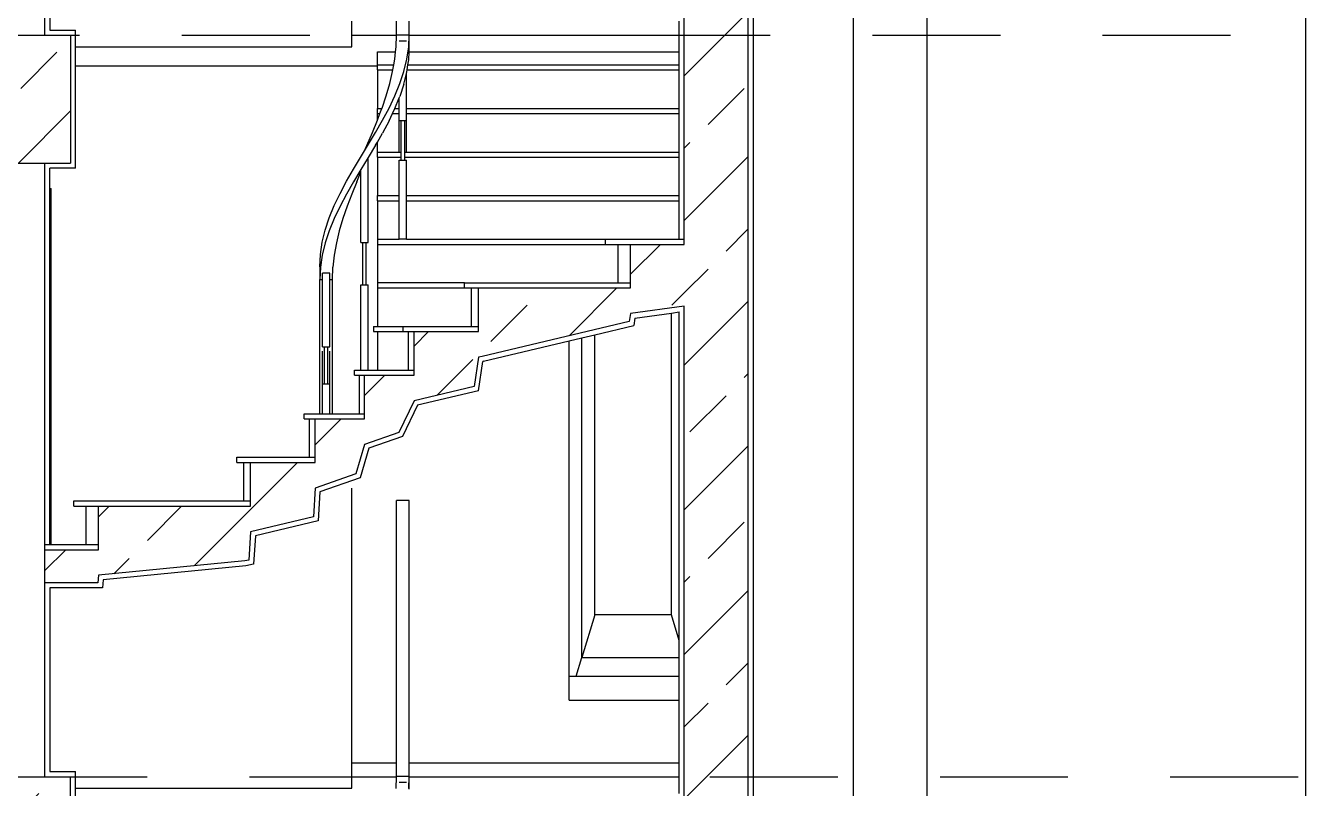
# Model space of a CAD drawing. Header units: metres. Extents: x -220 to 294, y -29 to 18.
# Drawn here: x -193.831 to -192.577, y -0.136 to 0.609 of the extents above; entities that cross this region are included whole.
import ezdxf

# ---------------------------------------------------------------- set-up
doc = ezdxf.new("R2010")
doc.units = ezdxf.units.M
doc.header["$MEASUREMENT"] = 0
doc.linetypes.add('DASHED4', pattern=[0.1875, 0.125, -0.0625])
for name, color, linetype in [('Cizgi', 7, 'Continuous'), ('Olculendirme', 7, 'Continuous'), ('Tarama', 7, 'Continuous')]:
    doc.layers.add(name, color=color, linetype=linetype)

msp = doc.modelspace()

# ---------------------------------------------------------------- hatches: boundary and pattern name
at = {"layer": 'Tarama', "linetype": 'Continuous', "lineweight": -3}
h = msp.add_hatch(dxfattribs=at)
h.set_pattern_fill('ANSI33', color=58, scale=0.4, style=0)
h.paths.add_polyline_path([(-193.1245, 0.6), (-193.187, 0.6), (-193.187, 1.325), (-193.1245, 1.325)])
h = msp.add_hatch(dxfattribs=at)
h.set_pattern_fill('ANSI33', color=58, scale=0.4, style=0)
h.paths.add_polyline_path([(-193.787, 0.475), (-193.8495, 0.475), (-193.8495, 0.6), (-193.787, 0.6)])
h = msp.add_hatch(dxfattribs=at)
h.set_pattern_fill('ANSI33', color=58, scale=0.4, style=0)
h.paths.add_polyline_path([(-193.1245, -0.125), (-193.187, -0.125), (-193.187, 0.6), (-193.1245, 0.6)])
h = msp.add_hatch(dxfattribs=at)
h.set_pattern_fill('ANSI33', color=58, scale=0.4, style=0)
h.paths.add_polyline_path([(-193.187, 0.3352), (-193.2396, 0.3279), (-193.2408, 0.3202), (-193.3845, 0.286), (-193.3882, 0.2852), (-193.3925, 0.2565), (-193.4512, 0.2426), (-193.4661, 0.2116), (-193.4995, 0.1999), (-193.508, 0.1712), (-193.5479, 0.1573), (-193.5496, 0.1292), (-193.6109, 0.1146), (-193.6127, 0.0868), (-193.6165, 0.086), (-193.7595, 0.072), (-193.7602, 0.0646), (-193.812, 0.0646), (-193.812, 0.097), (-193.7595, 0.097), (-193.7595, 0.1396), (-193.6109, 0.1396), (-193.6109, 0.1823), (-193.5479, 0.1823), (-193.5479, 0.2249), (-193.4995, 0.2249), (-193.4995, 0.2676), (-193.4512, 0.2676), (-193.4512, 0.3102), (-193.3882, 0.3102), (-193.3882, 0.3529), (-193.2396, 0.3529), (-193.2396, 0.3955), (-193.187, 0.3955)])
h = msp.add_hatch(dxfattribs=at)
h.set_pattern_fill('ANSI33', color=58, scale=0.4, style=0)
h.paths.add_polyline_path([(-193.787, -0.25), (-193.8495, -0.25), (-193.8495, -0.125), (-193.787, -0.125)])
h = msp.add_hatch(dxfattribs=at)
h.set_pattern_fill('ANSI33', color=58, scale=0.4, style=0)
h.paths.add_polyline_path([(-193.1245, -0.85), (-193.187, -0.85), (-193.187, -0.125), (-193.1245, -0.125)])

# ---------------------------------------------------------------- linework, layer by layer
at = {"layer": 'Cizgi', "color": 7, "linetype": 'Continuous', "lineweight": -3}
for points in [[(-193.1245, -0.2652), (-193.1245, 2.05)], [(-193.187, 0.4005), (-193.187, 1.0602)], [(-193.8495, 0.6), (-193.812, 0.6)], [(-193.812, 0.6), (-193.787, 0.6)], [(-193.787, 0.6), (-193.787, 0.475)], [(-193.8495, 0.475), (-193.812, 0.475)], [(-193.812, 0.475), (-193.787, 0.475)], [(-193.2396, 0.3579), (-193.2396, 0.3955)], [(-193.2396, 0.3955), (-193.187, 0.3955)], [(-193.187, 0.3955), (-193.187, 0.4005)], [(-193.3882, 0.3152), (-193.3882, 0.3529)], [(-193.3882, 0.3529), (-193.2396, 0.3529)], [(-193.2396, 0.3529), (-193.2396, 0.3579)], [(-193.2396, 0.3279), (-193.2408, 0.3202)], [(-193.187, 0.3352), (-193.2396, 0.3279)], [(-193.187, -0.2562), (-193.187, 0.3352)], [(-193.3882, 0.3102), (-193.3882, 0.3152)], [(-193.2408, 0.3202), (-193.3845, 0.286)], [(-193.4512, 0.2726), (-193.4512, 0.3102)], [(-193.4512, 0.3102), (-193.3882, 0.3102)], [(-193.3882, 0.2852), (-193.3925, 0.2565)], [(-193.3845, 0.286), (-193.3882, 0.2852)], [(-193.4995, 0.2299), (-193.4995, 0.2676)], [(-193.4995, 0.2676), (-193.4512, 0.2676)], [(-193.4512, 0.2676), (-193.4512, 0.2726)], [(-193.3925, 0.2565), (-193.4512, 0.2426)], [(-193.4512, 0.2426), (-193.4661, 0.2116)], [(-193.4995, 0.2249), (-193.4995, 0.2299)], [(-193.5479, 0.1873), (-193.5479, 0.2249)], [(-193.5479, 0.2249), (-193.4995, 0.2249)], [(-193.4661, 0.2116), (-193.4995, 0.1999)], [(-193.4995, 0.1999), (-193.508, 0.1712)], [(-193.6109, 0.1446), (-193.6109, 0.1823)], [(-193.6109, 0.1823), (-193.5479, 0.1823)], [(-193.5479, 0.1823), (-193.5479, 0.1873)], [(-193.508, 0.1712), (-193.5479, 0.1573)], [(-193.5479, 0.1573), (-193.5496, 0.1292)], [(-193.7595, 0.102), (-193.7595, 0.1396)], [(-193.7595, 0.1396), (-193.6109, 0.1396)], [(-193.6109, 0.1396), (-193.6109, 0.1446)], [(-193.5496, 0.1292), (-193.6109, 0.1146)], [(-193.6109, 0.1146), (-193.6127, 0.0868)], [(-193.7595, 0.097), (-193.7595, 0.102)], [(-193.812, 0.0646), (-193.812, 0.097)], [(-193.812, 0.097), (-193.7595, 0.097)], [(-193.6165, 0.086), (-193.7595, 0.072)], [(-193.6127, 0.0868), (-193.6165, 0.086)], [(-193.7602, 0.0646), (-193.812, 0.0646)], [(-193.7595, 0.072), (-193.7602, 0.0646)], [(-193.8495, -0.125), (-193.812, -0.125)], [(-193.812, -0.125), (-193.787, -0.125)], [(-193.787, -0.1694), (-193.787, -0.125)]]:
    msp.add_lwpolyline(points, dxfattribs=at)
at = {"layer": 'Cizgi', "color": 241, "linetype": 'Continuous', "lineweight": -3}
for points in [[(-193.1195, 0.6), (-193.1195, 1.325)], [(-192.5795, 0.6), (-192.5795, 1.325)], [(-193.807, 0.7846), (-193.807, 0.605)], [(-193.807, 0.605), (-193.782, 0.605)], [(-193.782, 0.5887), (-193.782, 0.605)], [(-193.192, 0.6), (-193.192, 0.6137)], [(-193.192, 0.5837), (-193.192, 0.6)], [(-193.1195, -0.125), (-193.1195, 0.6)], [(-192.5795, -0.125), (-192.5795, 0.6)], [(-193.782, 0.57), (-193.782, 0.5887)], [(-193.192, 0.5711), (-193.192, 0.5837)], [(-193.782, 0.47), (-193.782, 0.57)], [(-193.192, 0.5661), (-193.192, 0.5711)], [(-193.192, 0.5285), (-193.192, 0.5661)], [(-193.192, 0.5235), (-193.192, 0.5285)], [(-193.192, 0.4858), (-193.192, 0.5235)], [(-193.192, 0.4808), (-193.192, 0.4858)], [(-193.192, 0.4432), (-193.192, 0.4808)], [(-193.782, 0.47), (-193.807, 0.47)], [(-193.807, 0.45), (-193.807, 0.47)], [(-193.807, 0.102), (-193.807, 0.45)], [(-193.192, 0.4382), (-193.192, 0.4432)], [(-193.192, 0.4005), (-193.192, 0.4382)], [(-193.2352, 0.3234), (-193.1995, 0.3284)], [(-193.1995, 0.3284), (-193.192, 0.3295)], [(-193.192, 0.0083), (-193.192, 0.3295)], [(-193.2745, 0.3071), (-193.2364, 0.3161)], [(-193.2352, 0.3234), (-193.2364, 0.3161)], [(-193.3834, 0.2812), (-193.2995, 0.3011)], [(-193.2995, 0.3011), (-193.287, 0.3041)], [(-193.287, 0.3041), (-193.2745, 0.3071)], [(-193.388, 0.2524), (-193.3838, 0.2811)], [(-193.3834, 0.2812), (-193.3838, 0.2811)], [(-193.388, 0.2524), (-193.4477, 0.2383)], [(-193.4477, 0.2383), (-193.4625, 0.2075)], [(-193.4625, 0.2075), (-193.4955, 0.1961)], [(-193.4955, 0.1961), (-193.5039, 0.1673)], [(-193.5039, 0.1673), (-193.5431, 0.1537)], [(-193.5431, 0.1537), (-193.5448, 0.1252)], [(-193.5448, 0.1252), (-193.6061, 0.1106)], [(-193.6061, 0.1106), (-193.608, 0.0827)], [(-193.6157, 0.0811), (-193.7549, 0.0674)], [(-193.608, 0.0827), (-193.6157, 0.0811)], [(-193.7549, 0.0674), (-193.7556, 0.0596)], [(-193.7556, 0.0596), (-193.807, 0.0596)], [(-193.807, 0.0596), (-193.807, -0.12)], [(-193.192, -0.0083), (-193.192, 0.0083)], [(-193.192, -0.0268), (-193.192, -0.0083)], [(-193.192, -0.05), (-193.192, -0.0268)], [(-193.192, -0.1113), (-193.192, -0.05)], [(-193.192, -0.125), (-193.192, -0.1113)], [(-193.807, -0.12), (-193.782, -0.12)], [(-193.782, -0.1363), (-193.782, -0.12)], [(-193.192, -0.1413), (-193.192, -0.125)], [(-193.1195, -0.2659), (-193.1195, -0.125)], [(-192.5795, -0.344), (-192.5795, -0.125)], [(-193.782, -0.155), (-193.782, -0.1363)]]:
    msp.add_lwpolyline(points, dxfattribs=at)
at = {"layer": 'Cizgi', "color": 166, "linetype": 'Continuous', "lineweight": -3}
for points in [[(-193.812, 0.6), (-193.812, 0.7896)], [(-193.812, 0.102), (-193.812, 0.475)], [(-193.812, 0.097), (-193.812, 0.102)], [(-193.812, -0.125), (-193.812, 0.0646)]]:
    msp.add_lwpolyline(points, dxfattribs=at)
at = {"layer": 'Cizgi', "color": 98, "linetype": 'Continuous', "lineweight": -3}
for points in [[(-193.512, 0.6), (-193.512, 0.6137)], [(-193.4683, 0.6004), (-193.4683, 0.6137)], [(-193.4558, 0.6004), (-193.4558, 0.6137)], [(-193.512, 0.5887), (-193.512, 0.6)], [(-193.512, 0.6), (-193.4683, 0.6)], [(-193.4687, 0.5885), (-193.4683, 0.6)], [(-193.4683, 0.6004), (-193.4558, 0.6004)], [(-193.4683, 0.6), (-193.4683, 0.6004)], [(-193.4585, 0.5942), (-193.4656, 0.5942)], [(-193.4564, 0.5885), (-193.4558, 0.6)], [(-193.4558, 0.6), (-193.4558, 0.6004)], [(-193.4558, 0.5879), (-193.4558, 0.6)], [(-193.4558, 0.6), (-193.192, 0.6)], [(-193.782, 0.5887), (-193.512, 0.5887)], [(-193.487, 0.5837), (-193.4692, 0.5837)], [(-193.487, 0.5711), (-193.487, 0.5837)], [(-193.47, 0.5766), (-193.4692, 0.5837)], [(-193.4692, 0.5837), (-193.4687, 0.5885)], [(-193.4582, 0.5766), (-193.4564, 0.5885)], [(-193.4564, 0.576), (-193.456, 0.5837)], [(-193.456, 0.5837), (-193.4558, 0.5879)], [(-193.456, 0.5837), (-193.192, 0.5837)], [(-193.782, 0.57), (-193.487, 0.57)], [(-193.487, 0.5711), (-193.4709, 0.5711)], [(-193.487, 0.57), (-193.487, 0.5711)], [(-193.487, 0.5661), (-193.487, 0.57)], [(-193.487, 0.5661), (-193.487, 0.5285)], [(-193.487, 0.5661), (-193.4718, 0.5661)], [(-193.4749, 0.5527), (-193.4721, 0.5646)], [(-193.4721, 0.5646), (-193.4718, 0.5661)], [(-193.4718, 0.5661), (-193.4709, 0.5711)], [(-193.4709, 0.5711), (-193.47, 0.5766)], [(-193.465, 0.5527), (-193.4611, 0.5646)], [(-193.4611, 0.5646), (-193.4582, 0.5766)], [(-193.4582, 0.5641), (-193.4579, 0.5661)], [(-193.4579, 0.5661), (-193.4571, 0.5711)], [(-193.4579, 0.5661), (-193.192, 0.5661)], [(-193.4571, 0.5711), (-193.4564, 0.576)], [(-193.4571, 0.5711), (-193.192, 0.5711)], [(-193.4784, 0.5408), (-193.4749, 0.5527)], [(-193.4699, 0.5408), (-193.465, 0.5527)], [(-193.4611, 0.5521), (-193.465, 0.5402)], [(-193.4611, 0.5521), (-193.4585, 0.5627)], [(-193.4585, 0.5627), (-193.4582, 0.5641)], [(-193.4585, 0.5285), (-193.4585, 0.5627)], [(-193.4824, 0.5288), (-193.4784, 0.5408)], [(-193.4756, 0.5288), (-193.4699, 0.5408)], [(-193.4656, 0.5388), (-193.465, 0.5402)], [(-193.487, 0.5235), (-193.487, 0.5285)], [(-193.487, 0.5285), (-193.4826, 0.5285)], [(-193.4845, 0.5235), (-193.4826, 0.5285)], [(-193.4826, 0.5285), (-193.4824, 0.5288)], [(-193.482, 0.5169), (-193.4756, 0.5288)], [(-193.4722, 0.5235), (-193.4698, 0.5285)], [(-193.4698, 0.5285), (-193.4656, 0.5388)], [(-193.4698, 0.5285), (-193.4656, 0.5285)], [(-193.4656, 0.5285), (-193.4656, 0.5388)], [(-193.4656, 0.5235), (-193.4656, 0.5285)], [(-193.4585, 0.5285), (-193.192, 0.5285)], [(-193.4585, 0.5235), (-193.4585, 0.5285)], [(-193.4919, 0.505), (-193.487, 0.5168)], [(-193.4888, 0.505), (-193.482, 0.5169)], [(-193.487, 0.5168), (-193.487, 0.5235)], [(-193.487, 0.5235), (-193.4845, 0.5235)], [(-193.487, 0.5168), (-193.4845, 0.5235)], [(-193.4756, 0.5163), (-193.482, 0.5044)], [(-193.4756, 0.5163), (-193.4722, 0.5235)], [(-193.4722, 0.5235), (-193.4656, 0.5235)], [(-193.4656, 0.5167), (-193.4656, 0.5235)], [(-193.4656, 0.5167), (-193.4638, 0.5167)], [(-193.4656, 0.4858), (-193.4656, 0.5167)], [(-193.4638, 0.4858), (-193.4638, 0.5167)], [(-193.4638, 0.5167), (-193.4603, 0.5167)], [(-193.4603, 0.4858), (-193.4603, 0.5167)], [(-193.4603, 0.5167), (-193.4585, 0.5167)], [(-193.4585, 0.5235), (-193.192, 0.5235)], [(-193.4585, 0.5167), (-193.4585, 0.5235)], [(-193.4585, 0.4858), (-193.4585, 0.5167)], [(-193.4995, 0.4871), (-193.4919, 0.505)], [(-193.4995, 0.4871), (-193.4888, 0.505)], [(-193.487, 0.4955), (-193.482, 0.5044)], [(-193.4888, 0.4925), (-193.496, 0.4804)], [(-193.4888, 0.4925), (-193.487, 0.4955)], [(-193.487, 0.4858), (-193.487, 0.4955)], [(-193.5103, 0.4692), (-193.4995, 0.4871)], [(-193.496, 0.4804), (-193.5032, 0.4686)], [(-193.496, 0.3975), (-193.496, 0.4804)], [(-193.487, 0.4808), (-193.487, 0.4858)], [(-193.487, 0.4858), (-193.4656, 0.4858)], [(-193.487, 0.4808), (-193.487, 0.4432)], [(-193.487, 0.4808), (-193.4638, 0.4808)], [(-193.4656, 0.4858), (-193.4638, 0.4858)], [(-193.4656, 0.478), (-193.4638, 0.478)], [(-193.4656, 0.4432), (-193.4656, 0.478)], [(-193.4638, 0.4808), (-193.4638, 0.4858)], [(-193.4638, 0.478), (-193.4638, 0.4808)], [(-193.4638, 0.478), (-193.4603, 0.478)], [(-193.4603, 0.4858), (-193.4585, 0.4858)], [(-193.4603, 0.4808), (-193.4603, 0.4858)], [(-193.4603, 0.4808), (-193.192, 0.4808)], [(-193.4603, 0.478), (-193.4603, 0.4808)], [(-193.4603, 0.478), (-193.4585, 0.478)], [(-193.4585, 0.4858), (-193.192, 0.4858)], [(-193.4585, 0.4432), (-193.4585, 0.478)], [(-193.5171, 0.4572), (-193.5103, 0.4692)], [(-193.5032, 0.4686), (-193.5103, 0.4567)], [(-193.5072, 0.4567), (-193.5031, 0.4664)], [(-193.5031, 0.4664), (-193.5032, 0.4686)], [(-193.5031, 0.3975), (-193.5031, 0.4664)], [(-193.5235, 0.4453), (-193.5171, 0.4572)], [(-193.5103, 0.4567), (-193.5171, 0.4447)], [(-193.5072, 0.4567), (-193.5121, 0.4447)], [(-193.807, 0.45), (-193.8058, 0.45)], [(-193.8058, 0.102), (-193.8058, 0.45)], [(-193.5292, 0.4334), (-193.5235, 0.4453)], [(-193.5171, 0.4447), (-193.5235, 0.4328)], [(-193.5121, 0.4447), (-193.5166, 0.4328)], [(-193.487, 0.4382), (-193.487, 0.4432)], [(-193.487, 0.4432), (-193.4656, 0.4432)], [(-193.4656, 0.4382), (-193.4656, 0.4432)], [(-193.4585, 0.4432), (-193.192, 0.4432)], [(-193.4585, 0.4382), (-193.4585, 0.4432)], [(-193.5341, 0.4214), (-193.5292, 0.4334)], [(-193.5235, 0.4328), (-193.5292, 0.4209)], [(-193.5166, 0.4328), (-193.5207, 0.4209)], [(-193.487, 0.4382), (-193.487, 0.4005)], [(-193.487, 0.4382), (-193.4656, 0.4382)], [(-193.4656, 0.4005), (-193.4656, 0.4382)], [(-193.4585, 0.4382), (-193.192, 0.4382)], [(-193.4585, 0.4005), (-193.4585, 0.4382)], [(-193.538, 0.4095), (-193.5341, 0.4214)], [(-193.5292, 0.4209), (-193.5341, 0.4089)], [(-193.5207, 0.4209), (-193.5242, 0.4089)], [(-193.5409, 0.3976), (-193.538, 0.4095)], [(-193.5341, 0.4089), (-193.538, 0.397)], [(-193.5242, 0.4089), (-193.527, 0.397)], [(-193.5427, 0.3856), (-193.5409, 0.3976)], [(-193.538, 0.397), (-193.5409, 0.3851)], [(-193.527, 0.397), (-193.5291, 0.3851)], [(-193.5031, 0.3975), (-193.5013, 0.3975)], [(-193.5013, 0.3559), (-193.5013, 0.3975)], [(-193.5013, 0.3975), (-193.4978, 0.3975)], [(-193.4978, 0.3559), (-193.4978, 0.3975)], [(-193.4978, 0.3975), (-193.496, 0.3975)], [(-193.487, 0.4005), (-193.487, 0.3955)], [(-193.487, 0.4005), (-193.4656, 0.4005)], [(-193.487, 0.3955), (-193.487, 0.3579)], [(-193.487, 0.3955), (-193.2639, 0.3955)], [(-193.4585, 0.4005), (-193.4656, 0.4005)], [(-193.4585, 0.4005), (-193.2639, 0.4005)], [(-193.5433, 0.3737), (-193.5427, 0.3856)], [(-193.5409, 0.3851), (-193.5427, 0.3731)], [(-193.5291, 0.3851), (-193.5304, 0.3731)], [(-193.5433, 0.3737), (-193.5433, 0.3612)], [(-193.5427, 0.3731), (-193.5433, 0.3612)], [(-193.5335, 0.3674), (-193.5406, 0.3674)], [(-193.5406, 0.3612), (-193.5406, 0.3674)], [(-193.5335, 0.3612), (-193.5335, 0.3674)], [(-193.5308, 0.3612), (-193.5304, 0.3731)], [(-193.5433, 0.2299), (-193.5433, 0.3612)], [(-193.5433, 0.3612), (-193.5406, 0.3612)], [(-193.5406, 0.2954), (-193.5406, 0.3612)], [(-193.5335, 0.2954), (-193.5335, 0.3612)], [(-193.5335, 0.3612), (-193.5308, 0.3612)], [(-193.5308, 0.2299), (-193.5308, 0.3612)], [(-193.5031, 0.2726), (-193.5031, 0.3559)], [(-193.5031, 0.3559), (-193.5013, 0.3559)], [(-193.5013, 0.3559), (-193.4978, 0.3559)], [(-193.4978, 0.3559), (-193.496, 0.3559)], [(-193.496, 0.2726), (-193.496, 0.3559)], [(-193.487, 0.3579), (-193.487, 0.3529)], [(-193.4017, 0.3579), (-193.487, 0.3579)], [(-193.487, 0.3529), (-193.487, 0.3152)], [(-193.487, 0.3529), (-193.4017, 0.3529)], [(-193.1995, 0.0333), (-193.1995, 0.3284)], [(-193.4908, 0.3152), (-193.4908, 0.3102)], [(-193.4908, 0.3152), (-193.487, 0.3152)], [(-193.487, 0.3152), (-193.4618, 0.3152)], [(-193.4908, 0.3102), (-193.487, 0.3102)], [(-193.487, 0.3102), (-193.487, 0.2726)], [(-193.487, 0.3102), (-193.4618, 0.3102)], [(-193.2995, -0.0268), (-193.2995, 0.3011)], [(-193.287, -0.0083), (-193.287, 0.3041)], [(-193.2745, 0.0333), (-193.2745, 0.3071)], [(-193.5406, 0.2954), (-193.5388, 0.2954)], [(-193.5406, 0.2593), (-193.5406, 0.2912)], [(-193.5388, 0.2593), (-193.5388, 0.2954)], [(-193.5388, 0.2954), (-193.5353, 0.2954)], [(-193.5353, 0.2593), (-193.5353, 0.2954)], [(-193.5353, 0.2954), (-193.5335, 0.2954)], [(-193.5335, 0.2593), (-193.5335, 0.2912)], [(-193.5406, 0.2299), (-193.5406, 0.2593)], [(-193.5406, 0.2593), (-193.5388, 0.2593)], [(-193.5388, 0.2593), (-193.5353, 0.2593)], [(-193.5353, 0.2593), (-193.5335, 0.2593)], [(-193.5335, 0.2299), (-193.5335, 0.2593)], [(-193.512, -0.1113), (-193.512, 0.1573)], [(-193.4558, 0.145), (-193.4683, 0.145)], [(-193.4683, -0.1113), (-193.4683, 0.145)], [(-193.4558, -0.1113), (-193.4558, 0.145)], [(-193.2745, 0.0333), (-193.287, -0.0083)], [(-193.1995, 0.0333), (-193.2745, 0.0333)], [(-193.192, 0.0083), (-193.1995, 0.0333)], [(-193.2926, -0.0268), (-193.287, -0.0083)], [(-193.287, -0.0083), (-193.192, -0.0083)], [(-193.2995, -0.05), (-193.2995, -0.0268)], [(-193.2995, -0.0268), (-193.2926, -0.0268)], [(-193.2926, -0.0268), (-193.192, -0.0268)], [(-193.2995, -0.05), (-193.192, -0.05)], [(-193.512, -0.1113), (-193.4683, -0.1113)], [(-193.512, -0.125), (-193.512, -0.1113)], [(-193.4683, -0.1246), (-193.4683, -0.1113)], [(-193.4558, -0.1113), (-193.192, -0.1113)], [(-193.4558, -0.1246), (-193.4558, -0.1113)], [(-193.512, -0.1363), (-193.512, -0.125)], [(-193.512, -0.125), (-193.4683, -0.125)], [(-193.4687, -0.1365), (-193.4683, -0.125)], [(-193.4683, -0.1246), (-193.4558, -0.1246)], [(-193.4683, -0.125), (-193.4683, -0.1246)], [(-193.4564, -0.1365), (-193.4558, -0.125)], [(-193.4558, -0.125), (-193.4558, -0.1246)], [(-193.4558, -0.125), (-193.192, -0.125)], [(-193.4558, -0.1371), (-193.4558, -0.125)], [(-193.782, -0.1363), (-193.512, -0.1363)], [(-193.4585, -0.1308), (-193.4656, -0.1308)]]:
    msp.add_lwpolyline(points, dxfattribs=at)
at = {"layer": 'Cizgi', "color": 73, "linetype": 'DASHED4', "lineweight": -3}
for points in [[(-195.9281, 0.6), (-191.0248, 0.6)], [(-194.962, -0.125), (-190.2902, -0.125)]]:
    msp.add_lwpolyline(points, dxfattribs=at)
at = {"layer": 'Cizgi', "color": 59, "linetype": 'Continuous', "lineweight": -3}
for points in [[(-193.2639, 0.3955), (-193.2639, 0.4005)], [(-193.2639, 0.4005), (-193.192, 0.4005)], [(-193.2639, 0.3955), (-193.2517, 0.3955)], [(-193.2517, 0.3579), (-193.2517, 0.3955)], [(-193.2517, 0.3955), (-193.2396, 0.3955)], [(-193.192, 0.4005), (-193.187, 0.4005)], [(-193.4017, 0.3529), (-193.4017, 0.3579)], [(-193.4017, 0.3579), (-193.2517, 0.3579)], [(-193.4017, 0.3529), (-193.395, 0.3529)], [(-193.395, 0.3152), (-193.395, 0.3529)], [(-193.395, 0.3529), (-193.3882, 0.3529)], [(-193.2517, 0.3579), (-193.2396, 0.3579)], [(-193.4618, 0.3102), (-193.4618, 0.3152)], [(-193.4618, 0.3152), (-193.395, 0.3152)], [(-193.395, 0.3152), (-193.3882, 0.3152)], [(-193.4618, 0.3102), (-193.4565, 0.3102)], [(-193.4565, 0.2726), (-193.4565, 0.3102)], [(-193.4565, 0.3102), (-193.4512, 0.3102)], [(-193.5095, 0.2676), (-193.5095, 0.2726)], [(-193.5095, 0.2726), (-193.5031, 0.2726)], [(-193.5095, 0.2676), (-193.5045, 0.2676)], [(-193.5045, 0.2299), (-193.5045, 0.2676)], [(-193.5045, 0.2676), (-193.4995, 0.2676)], [(-193.5031, 0.2726), (-193.496, 0.2726)], [(-193.496, 0.2726), (-193.487, 0.2726)], [(-193.487, 0.2726), (-193.4565, 0.2726)], [(-193.4565, 0.2726), (-193.4512, 0.2726)], [(-193.5585, 0.2249), (-193.5585, 0.2299)], [(-193.5585, 0.2299), (-193.5433, 0.2299)], [(-193.5433, 0.2299), (-193.5406, 0.2299)], [(-193.5406, 0.2299), (-193.5335, 0.2299)], [(-193.5335, 0.2299), (-193.5308, 0.2299)], [(-193.5308, 0.2299), (-193.5045, 0.2299)], [(-193.5045, 0.2299), (-193.4995, 0.2299)], [(-193.5585, 0.2249), (-193.5532, 0.2249)], [(-193.5532, 0.1873), (-193.5532, 0.2249)], [(-193.5532, 0.2249), (-193.5479, 0.2249)], [(-193.6244, 0.1823), (-193.6244, 0.1873)], [(-193.6244, 0.1873), (-193.5532, 0.1873)], [(-193.6244, 0.1823), (-193.6176, 0.1823)], [(-193.6176, 0.1446), (-193.6176, 0.1823)], [(-193.6176, 0.1823), (-193.6109, 0.1823)], [(-193.5532, 0.1873), (-193.5479, 0.1873)], [(-193.7838, 0.1396), (-193.7838, 0.1446)], [(-193.7838, 0.1446), (-193.6176, 0.1446)], [(-193.7838, 0.1396), (-193.7717, 0.1396)], [(-193.7717, 0.102), (-193.7717, 0.1396)], [(-193.7717, 0.1396), (-193.7595, 0.1396)], [(-193.6176, 0.1446), (-193.6109, 0.1446)], [(-193.812, 0.102), (-193.807, 0.102)], [(-193.807, 0.102), (-193.8058, 0.102)], [(-193.8058, 0.102), (-193.7717, 0.102)], [(-193.7717, 0.102), (-193.7595, 0.102)]]:
    msp.add_lwpolyline(points, dxfattribs=at)
at = {"layer": 'Olculendirme', "color": 47, "linetype": 'Continuous', "lineweight": -3}
for points in [[(-193.0215, -1.4825), (-193.0215, 4.6825)], [(-192.9495, -1.4825), (-192.9495, 4.6825)]]:
    msp.add_lwpolyline(points, dxfattribs=at)

doc.saveas('drawing.dxf')
